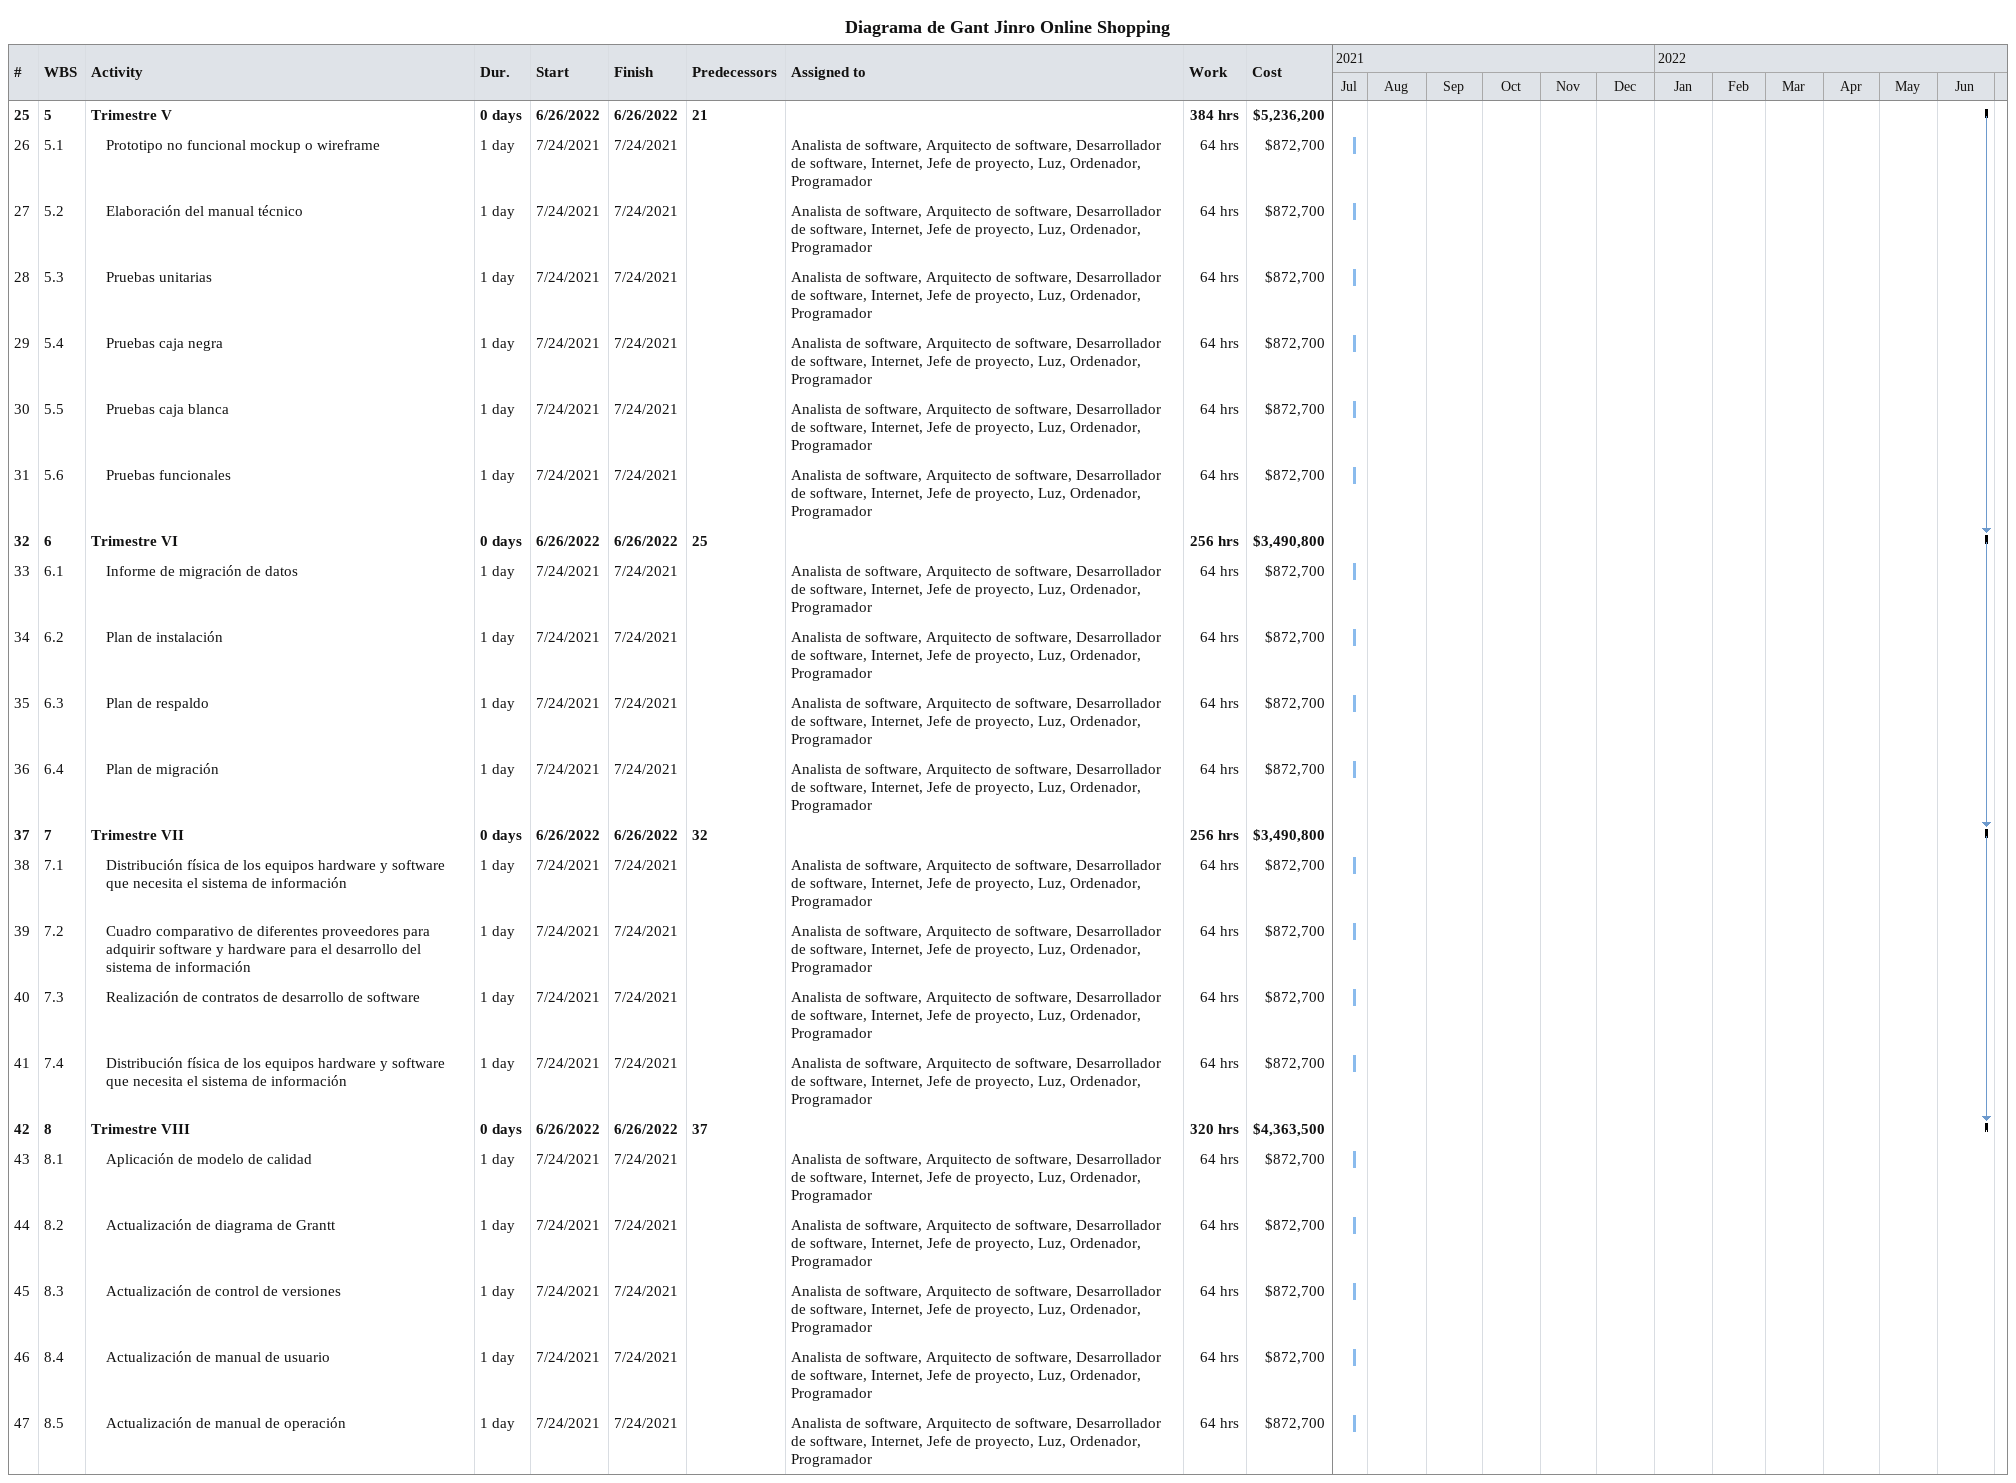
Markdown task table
Diagrama de Gant Jinro Online Shopping

| ID | WBS | Task | Duration | Start | Finish | Predecessors | Resources | Work (h) | Cost ($) |
|---|---|---|---|---|---|---|---|---|---|
| 25 | 5 | **Trimestre V** | 0d | 2022-06-26 | 2022-06-26 | 21 |  | 384 | 5236200 |
| 26 | 5.1 | Prototipo no funcional mockup o wireframe | 1d | 2021-07-24 | 2021-07-24 |  | Analista de software, Arquitecto de software, Desarrollador de software, Internet, Jefe de proyecto, Luz, Ordenador, Programador | 64 | 872700 |
| 27 | 5.2 | Elaboración del manual técnico | 1d | 2021-07-24 | 2021-07-24 |  | Analista de software, Arquitecto de software, Desarrollador de software, Internet, Jefe de proyecto, Luz, Ordenador, Programador | 64 | 872700 |
| 28 | 5.3 | Pruebas unitarias | 1d | 2021-07-24 | 2021-07-24 |  | Analista de software, Arquitecto de software, Desarrollador de software, Internet, Jefe de proyecto, Luz, Ordenador, Programador | 64 | 872700 |
| 29 | 5.4 | Pruebas caja negra | 1d | 2021-07-24 | 2021-07-24 |  | Analista de software, Arquitecto de software, Desarrollador de software, Internet, Jefe de proyecto, Luz, Ordenador, Programador | 64 | 872700 |
| 30 | 5.5 | Pruebas caja blanca | 1d | 2021-07-24 | 2021-07-24 |  | Analista de software, Arquitecto de software, Desarrollador de software, Internet, Jefe de proyecto, Luz, Ordenador, Programador | 64 | 872700 |
| 31 | 5.6 | Pruebas funcionales | 1d | 2021-07-24 | 2021-07-24 |  | Analista de software, Arquitecto de software, Desarrollador de software, Internet, Jefe de proyecto, Luz, Ordenador, Programador | 64 | 872700 |
| 32 | 6 | **Trimestre VI** | 0d | 2022-06-26 | 2022-06-26 | 25 |  | 256 | 3490800 |
| 33 | 6.1 | Informe de migración de datos | 1d | 2021-07-24 | 2021-07-24 |  | Analista de software, Arquitecto de software, Desarrollador de software, Internet, Jefe de proyecto, Luz, Ordenador, Programador | 64 | 872700 |
| 34 | 6.2 | Plan de instalación | 1d | 2021-07-24 | 2021-07-24 |  | Analista de software, Arquitecto de software, Desarrollador de software, Internet, Jefe de proyecto, Luz, Ordenador, Programador | 64 | 872700 |
| 35 | 6.3 | Plan de respaldo | 1d | 2021-07-24 | 2021-07-24 |  | Analista de software, Arquitecto de software, Desarrollador de software, Internet, Jefe de proyecto, Luz, Ordenador, Programador | 64 | 872700 |
| 36 | 6.4 | Plan de migración | 1d | 2021-07-24 | 2021-07-24 |  | Analista de software, Arquitecto de software, Desarrollador de software, Internet, Jefe de proyecto, Luz, Ordenador, Programador | 64 | 872700 |
| 37 | 7 | **Trimestre VII** | 0d | 2022-06-26 | 2022-06-26 | 32 |  | 256 | 3490800 |
| 38 | 7.1 | Distribución física de los equipos hardware y software que necesita el sistema de información | 1d | 2021-07-24 | 2021-07-24 |  | Analista de software, Arquitecto de software, Desarrollador de software, Internet, Jefe de proyecto, Luz, Ordenador, Programador | 64 | 872700 |
| 39 | 7.2 | Cuadro comparativo de diferentes proveedores para adquirir software y hardware para el desarrollo del sistema de información | 1d | 2021-07-24 | 2021-07-24 |  | Analista de software, Arquitecto de software, Desarrollador de software, Internet, Jefe de proyecto, Luz, Ordenador, Programador | 64 | 872700 |
| 40 | 7.3 | Realización de contratos de desarrollo de software | 1d | 2021-07-24 | 2021-07-24 |  | Analista de software, Arquitecto de software, Desarrollador de software, Internet, Jefe de proyecto, Luz, Ordenador, Programador | 64 | 872700 |
| 41 | 7.4 | Distribución física de los equipos hardware y software que necesita el sistema de información | 1d | 2021-07-24 | 2021-07-24 |  | Analista de software, Arquitecto de software, Desarrollador de software, Internet, Jefe de proyecto, Luz, Ordenador, Programador | 64 | 872700 |
| 42 | 8 | **Trimestre VIII** | 0d | 2022-06-26 | 2022-06-26 | 37 |  | 320 | 4363500 |
| 43 | 8.1 | Aplicación de modelo de calidad | 1d | 2021-07-24 | 2021-07-24 |  | Analista de software, Arquitecto de software, Desarrollador de software, Internet, Jefe de proyecto, Luz, Ordenador, Programador | 64 | 872700 |
| 44 | 8.2 | Actualización de diagrama de Grantt | 1d | 2021-07-24 | 2021-07-24 |  | Analista de software, Arquitecto de software, Desarrollador de software, Internet, Jefe de proyecto, Luz, Ordenador, Programador | 64 | 872700 |
| 45 | 8.3 | Actualización de control de versiones | 1d | 2021-07-24 | 2021-07-24 |  | Analista de software, Arquitecto de software, Desarrollador de software, Internet, Jefe de proyecto, Luz, Ordenador, Programador | 64 | 872700 |
| 46 | 8.4 | Actualización de manual de usuario | 1d | 2021-07-24 | 2021-07-24 |  | Analista de software, Arquitecto de software, Desarrollador de software, Internet, Jefe de proyecto, Luz, Ordenador, Programador | 64 | 872700 |
| 47 | 8.5 | Actualización de manual de operación | 1d | 2021-07-24 | 2021-07-24 |  | Analista de software, Arquitecto de software, Desarrollador de software, Internet, Jefe de proyecto, Luz, Ordenador, Programador | 64 | 872700 |
